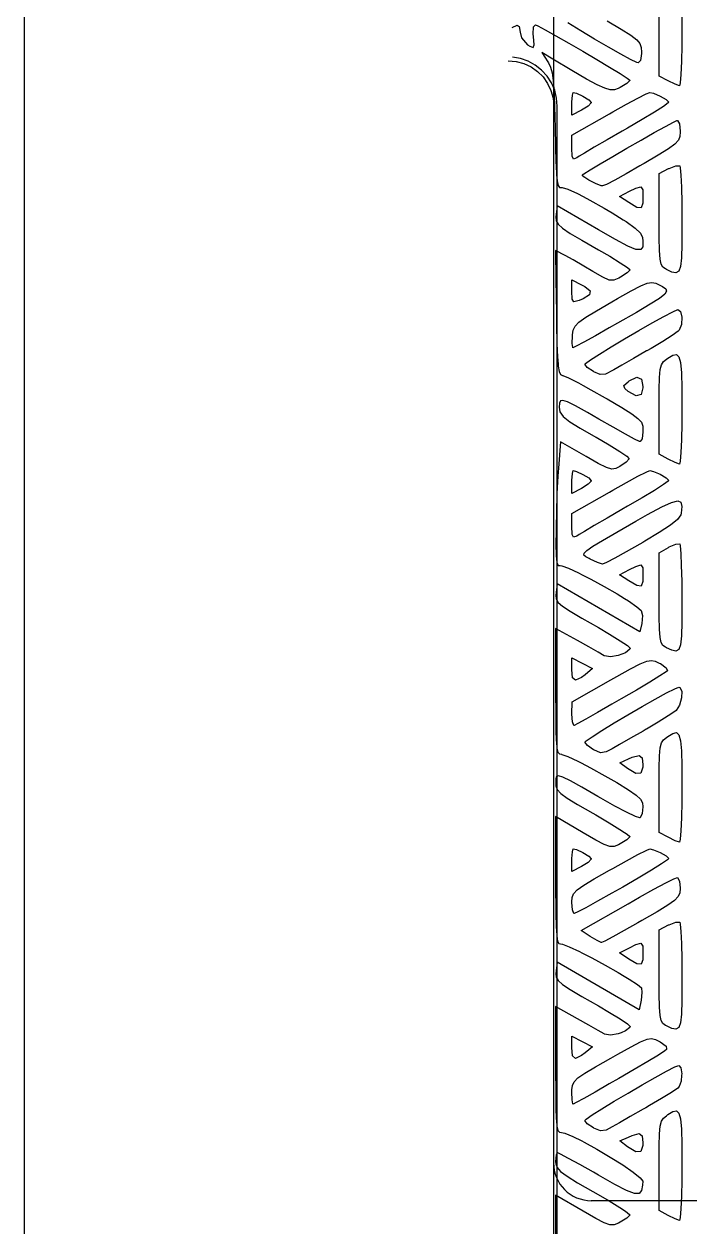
# Model space of a CAD drawing. Header units: millimetres. Extents: x 38 to 487, y 14 to 137.
# Drawn here: x 37.92 to 55.53, y 83.95 to 115.78 of the extents above; entities that cross this region are included whole.
import ezdxf

# ---------------------------------------------------------------- set-up
doc = ezdxf.new("R2010")
doc.units = ezdxf.units.MM
doc.layers.add('BLACK', color=20, linetype='Continuous')

msp = doc.modelspace()

# ---------------------------------------------------------------- linework, layer by layer
for p, q in [((37.924, 134.786), (37.924, 16.436)), ((51.924, 122.286), (51.924, 85.648)), ((79.912, 84.648), (52.924, 84.648))]:
    msp.add_line(p, q)
msp.add_arc((52.924, 85.648), 1, 180, 270)
at = {"layer": 'BLACK', "linetype": 'Continuous'}
for p, q in [((53.344, 115.862), (53.716, 115.643)), ((54.718, 115.66), (54.72, 116.115)), ((55.315, 116.153), (55.316, 115.595)), ((50.828, 115.689), (50.96, 115.752)), ((50.96, 115.752), (51.013, 115.717)), ((51.013, 115.717), (51.04, 115.569)), ((51.04, 115.569), (51.076, 115.417)), ((51.39, 115.512), (51.398, 115.702)), ((51.398, 115.702), (51.449, 115.755)), ((51.449, 115.755), (51.506, 115.73)), ((51.506, 115.73), (51.701, 115.629)), ((51.701, 115.629), (51.984, 115.472)), ((52.643, 115.602), (52.301, 115.81)), ((53.01, 115.382), (52.643, 115.602)), ((53.716, 115.643), (53.969, 115.484)), ((54.718, 115.593), (54.718, 115.66)), ((54.718, 114.403), (54.718, 115.593)), ((55.316, 115.595), (55.314, 115.213)), ((51.076, 115.417), (51.234, 115.231)), ((51.234, 115.231), (51.298, 115.19)), ((51.386, 115.156), (51.411, 115.231)), ((51.395, 115.446), (51.39, 115.512)), ((51.411, 115.231), (51.395, 115.446)), ((51.984, 115.472), (52.326, 115.278)), ((52.326, 115.278), (52.696, 115.063)), ((53.374, 115.17), (53.01, 115.382)), ((53.969, 115.484), (54.126, 115.364)), ((54.126, 115.364), (54.209, 115.263)), ((54.209, 115.263), (54.243, 115.162)), ((55.314, 115.213), (55.305, 114.786)), ((51.048, 114.865), (50.836, 114.9)), ((51.048, 114.865), (50.836, 114.9)), ((51.298, 115.19), (51.386, 115.156)), ((51.906, 114.85), (51.617, 115.024)), ((51.617, 115.024), (51.778, 114.779)), ((52.696, 115.063), (53.066, 114.846)), ((53.702, 114.983), (53.374, 115.17)), ((53.964, 114.841), (53.702, 114.983)), ((54.25, 114.998), (54.222, 114.818)), ((54.243, 115.162), (54.25, 115.039)), ((54.25, 115.039), (54.25, 114.998)), ((50.729, 114.809), (50.938, 114.791)), ((50.729, 114.809), (50.938, 114.791)), ((50.938, 114.791), (51.14, 114.737)), ((50.938, 114.791), (51.14, 114.737)), ((51.25, 114.795), (51.048, 114.865)), ((51.25, 114.795), (51.048, 114.865)), ((51.14, 114.737), (51.33, 114.648)), ((51.14, 114.737), (51.33, 114.648)), ((51.438, 114.693), (51.25, 114.795)), ((51.438, 114.693), (51.25, 114.795)), ((51.33, 114.648), (51.501, 114.528)), ((51.33, 114.648), (51.501, 114.528)), ((51.607, 114.562), (51.438, 114.693)), ((51.607, 114.562), (51.438, 114.693)), ((51.778, 114.779), (51.793, 114.755)), ((51.793, 114.755), (51.848, 114.641)), ((51.848, 114.641), (51.889, 114.491)), ((52.412, 114.548), (51.906, 114.85)), ((53.066, 114.846), (53.406, 114.643)), ((53.406, 114.643), (53.685, 114.471)), ((54.13, 114.76), (53.964, 114.841)), ((54.165, 114.749), (54.13, 114.76)), ((54.222, 114.818), (54.165, 114.749)), ((55.305, 114.786), (55.291, 114.447)), ((51.501, 114.528), (51.649, 114.38)), ((51.501, 114.528), (51.649, 114.38)), ((51.752, 114.405), (51.607, 114.562)), ((51.752, 114.405), (51.607, 114.562)), ((51.649, 114.38), (51.769, 114.209)), ((51.649, 114.38), (51.769, 114.209)), ((51.869, 114.225), (51.752, 114.405)), ((51.869, 114.225), (51.752, 114.405)), ((51.889, 114.491), (51.918, 114.276)), ((51.918, 114.276), (51.939, 113.97)), ((52.795, 114.324), (52.412, 114.548)), ((53.076, 114.171), (52.795, 114.324)), ((53.685, 114.471), (53.791, 114.403)), ((53.791, 114.403), (53.875, 114.349)), ((53.944, 114.287), (53.863, 114.204)), ((53.875, 114.349), (53.945, 114.293)), ((53.945, 114.293), (53.944, 114.287)), ((54.953, 114.276), (54.718, 114.403)), ((55.137, 114.185), (54.953, 114.276)), ((55.291, 114.447), (55.273, 114.224)), ((51.769, 114.209), (51.857, 114.019)), ((51.769, 114.209), (51.857, 114.019)), ((51.857, 114.019), (51.911, 113.817)), ((51.857, 114.019), (51.911, 113.817)), ((51.955, 114.029), (51.869, 114.225)), ((51.955, 114.029), (51.869, 114.225)), ((51.939, 113.97), (51.954, 113.547)), ((52.007, 113.822), (51.955, 114.029)), ((52.007, 113.822), (51.955, 114.029)), ((52.422, 113.895), (52.447, 113.97)), ((52.447, 113.97), (52.535, 113.949)), ((52.535, 113.949), (52.701, 113.872)), ((53.279, 114.079), (53.076, 114.171)), ((53.425, 114.037), (53.279, 114.079)), ((53.536, 114.038), (53.425, 114.037)), ((53.635, 114.071), (53.536, 114.038)), ((53.69, 114.098), (53.635, 114.071)), ((53.863, 114.204), (53.69, 114.098)), ((54.372, 113.93), (54.468, 113.97)), ((54.468, 113.97), (54.571, 113.949)), ((54.571, 113.949), (54.747, 113.875)), ((55.252, 114.145), (55.137, 114.185)), ((55.273, 114.224), (55.252, 114.145)), ((55.252, 114.145), (55.252, 114.145)), ((51.911, 113.817), (51.929, 113.618)), ((51.911, 113.817), (51.929, 113.618)), ((52.025, 113.609), (52.007, 113.822)), ((52.025, 113.609), (52.007, 113.822)), ((52.409, 113.709), (52.422, 113.895)), ((52.409, 113.669), (52.409, 113.709)), ((52.409, 113.367), (52.409, 113.669)), ((52.701, 113.872), (52.855, 113.776)), ((52.921, 113.696), (52.839, 113.608)), ((52.855, 113.776), (52.922, 113.702)), ((52.922, 113.702), (52.921, 113.696)), ((53.49, 113.453), (53.853, 113.656)), ((53.853, 113.656), (54.157, 113.82)), ((54.157, 113.82), (54.372, 113.93)), ((54.747, 113.875), (54.905, 113.783)), ((54.96, 113.692), (54.833, 113.599)), ((54.905, 113.783), (54.974, 113.71)), ((54.974, 113.71), (54.96, 113.692)), ((51.929, 113.618), (51.925, 113.609)), ((51.929, 113.618), (51.925, 113.609)), ((51.925, 113.609), (51.925, 78.024)), ((51.925, 113.609), (51.925, 78.024)), ((51.954, 113.547), (51.958, 113.367)), ((51.958, 113.367), (51.966, 112.979)), ((52.025, 78.024), (52.025, 113.609)), ((52.025, 78.024), (52.025, 113.609)), ((52.665, 113.5), (52.409, 113.367)), ((52.409, 112.838), (53.403, 113.404)), ((52.839, 113.608), (52.665, 113.5)), ((53.403, 113.404), (53.49, 113.453)), ((54.593, 113.446), (54.268, 113.25)), ((54.833, 113.599), (54.593, 113.446)), ((53.884, 113.027), (53.736, 112.943)), ((54.268, 113.25), (53.884, 113.027)), ((54.59, 112.906), (54.886, 113.071)), ((54.886, 113.071), (55.095, 113.184)), ((55.095, 113.184), (55.188, 113.229)), ((55.188, 113.229), (55.2, 113.228)), ((55.2, 113.228), (55.252, 113.138)), ((55.252, 113.138), (55.274, 112.946)), ((51.966, 112.979), (51.973, 112.618)), ((52.409, 112.496), (52.409, 112.838)), ((53.343, 112.717), (53.001, 112.519)), ((53.736, 112.943), (53.343, 112.717)), ((53.863, 112.492), (54.239, 112.707)), ((54.239, 112.707), (54.59, 112.906)), ((55.226, 112.707), (55.132, 112.603)), ((55.265, 112.808), (55.226, 112.707)), ((55.274, 112.928), (55.265, 112.808)), ((55.274, 112.946), (55.274, 112.928)), ((51.973, 112.618), (51.976, 112.496)), ((51.976, 112.496), (51.985, 112.16)), ((52.414, 112.282), (52.409, 112.496)), ((52.743, 112.367), (52.601, 112.28)), ((53.001, 112.519), (52.743, 112.367)), ((53.493, 112.278), (53.863, 112.492)), ((54.961, 112.477), (54.688, 112.307)), ((55.132, 112.603), (54.961, 112.477)), ((51.985, 112.16), (52, 111.837)), ((52.449, 112.207), (52.414, 112.282)), ((52.541, 112.242), (52.449, 112.207)), ((52.601, 112.28), (52.541, 112.242)), ((52.892, 111.925), (53.159, 112.083)), ((53.159, 112.083), (53.493, 112.278)), ((54.29, 112.073), (54.21, 112.026)), ((54.325, 112.093), (54.29, 112.073)), ((54.688, 112.307), (54.325, 112.093)), ((54.978, 111.962), (55.158, 112.03)), ((55.158, 112.03), (55.263, 112.028)), ((52, 111.837), (52.004, 111.79)), ((52.004, 111.79), (52.02, 111.627)), ((52.68, 111.79), (52.723, 111.82)), ((52.722, 111.736), (52.68, 111.79)), ((52.86, 111.647), (52.722, 111.736)), ((52.723, 111.82), (52.892, 111.925)), ((53.847, 111.819), (53.542, 111.651)), ((54.21, 112.026), (53.847, 111.819)), ((54.718, 111.828), (54.963, 111.955)), ((54.718, 110.603), (54.718, 111.828)), ((54.963, 111.955), (54.978, 111.962)), ((55.263, 112.028), (55.275, 111.978)), ((55.275, 111.978), (55.292, 111.78)), ((55.292, 111.78), (55.305, 111.46)), ((52.02, 111.627), (52.048, 111.509)), ((52.048, 111.509), (52.086, 111.459)), ((52.086, 111.459), (52.137, 111.456)), ((52.137, 111.456), (52.151, 111.456)), ((52.151, 111.456), (52.3, 111.411)), ((52.3, 111.411), (52.557, 111.294)), ((53.034, 111.559), (52.86, 111.647)), ((53.183, 111.503), (53.034, 111.559)), ((53.221, 111.497), (53.183, 111.503)), ((53.323, 111.538), (53.221, 111.497)), ((53.542, 111.651), (53.323, 111.538)), ((53.933, 111.354), (54.101, 111.438)), ((54.101, 111.438), (54.233, 111.473)), ((54.233, 111.473), (54.282, 111.397)), ((54.282, 111.397), (54.29, 111.191)), ((55.305, 111.46), (55.313, 111.05)), ((52.557, 111.294), (52.704, 111.217)), ((52.704, 111.217), (52.888, 111.122)), ((52.888, 111.122), (53.264, 110.91)), ((53.669, 111.217), (53.933, 111.354)), ((53.915, 111.055), (53.669, 111.217)), ((54.29, 111.191), (54.285, 111.036)), ((52.024, 110.968), (51.995, 110.742)), ((53.117, 110.332), (52.024, 110.968)), ((53.264, 110.91), (53.477, 110.784)), ((53.477, 110.784), (53.766, 110.603)), ((54.13, 110.927), (53.915, 111.055)), ((54.243, 110.917), (54.13, 110.927)), ((54.285, 111.036), (54.243, 110.917)), ((55.313, 111.05), (55.316, 110.578)), ((51.995, 110.742), (51.988, 110.675)), ((51.988, 110.675), (51.997, 110.577)), ((51.997, 110.577), (52.049, 110.484)), ((52.049, 110.484), (52.165, 110.378)), ((53.766, 110.603), (53.844, 110.554)), ((53.844, 110.554), (54.087, 110.379)), ((54.719, 110.122), (54.718, 110.603)), ((55.316, 110.462), (55.314, 109.957)), ((55.316, 110.578), (55.316, 110.462)), ((52.165, 110.378), (52.368, 110.242)), ((52.368, 110.242), (52.677, 110.058)), ((53.567, 110.075), (53.117, 110.332)), ((54.087, 110.379), (54.224, 110.244)), ((54.224, 110.244), (54.276, 110.135)), ((54.276, 110.135), (54.288, 110.031)), ((54.725, 109.784), (54.719, 110.122)), ((52.677, 110.058), (53.114, 109.808)), ((53.114, 109.808), (53.41, 109.636)), ((53.889, 109.905), (53.567, 110.075)), ((54.104, 109.818), (53.889, 109.905)), ((54.23, 109.813), (54.104, 109.818)), ((54.285, 109.885), (54.23, 109.813)), ((54.288, 110.031), (54.285, 109.885)), ((55.314, 109.957), (55.305, 109.598)), ((52.231, 109.655), (51.977, 109.786)), ((51.977, 109.786), (51.988, 109.014)), ((52.442, 109.539), (52.231, 109.655)), ((52.728, 109.375), (52.442, 109.539)), ((53.41, 109.636), (53.689, 109.466)), ((54.74, 109.561), (54.725, 109.784)), ((54.769, 109.425), (54.74, 109.561)), ((55.305, 109.598), (55.28, 109.366)), ((52.968, 109.232), (52.728, 109.375)), ((53.231, 109.079), (52.968, 109.232)), ((53.689, 109.466), (53.878, 109.34)), ((53.868, 109.193), (53.699, 109.083)), ((53.947, 109.274), (53.868, 109.193)), ((53.878, 109.34), (53.948, 109.279)), ((53.948, 109.279), (53.947, 109.274)), ((54.815, 109.347), (54.769, 109.425)), ((54.882, 109.299), (54.815, 109.347)), ((54.91, 109.285), (54.882, 109.299)), ((55.057, 109.219), (54.91, 109.285)), ((55.163, 109.197), (55.057, 109.219)), ((55.235, 109.239), (55.163, 109.197)), ((55.28, 109.366), (55.235, 109.239)), ((51.988, 109.014), (52.001, 108.145)), ((52.409, 108.713), (52.409, 109.014)), ((52.409, 109.014), (52.665, 108.882)), ((52.665, 108.882), (52.749, 108.836)), ((53.398, 109.005), (53.231, 109.079)), ((53.52, 109), (53.398, 109.005)), ((53.648, 109.054), (53.52, 109)), ((53.699, 109.083), (53.648, 109.054)), ((53.979, 108.721), (54.231, 108.854)), ((54.231, 108.854), (54.404, 108.925)), ((54.404, 108.925), (54.525, 108.945)), ((54.525, 108.945), (54.626, 108.924)), ((54.626, 108.924), (54.735, 108.873)), ((54.735, 108.873), (54.805, 108.835)), ((52.415, 108.499), (52.409, 108.713)), ((52.88, 108.617), (52.704, 108.51)), ((52.749, 108.836), (52.896, 108.718)), ((52.896, 108.718), (52.88, 108.617)), ((53.618, 108.517), (53.979, 108.721)), ((54.864, 108.632), (54.724, 108.52)), ((54.805, 108.835), (54.89, 108.776)), ((54.914, 108.713), (54.864, 108.632)), ((54.89, 108.776), (54.914, 108.713)), ((52.465, 108.426), (52.415, 108.499)), ((52.6, 108.464), (52.465, 108.426)), ((52.704, 108.51), (52.6, 108.464)), ((53.057, 108.194), (53.463, 108.428)), ((53.463, 108.428), (53.618, 108.517)), ((54.48, 108.364), (54.117, 108.15)), ((54.724, 108.52), (54.48, 108.364)), ((55.079, 108.168), (55.209, 108.225)), ((55.209, 108.225), (55.211, 108.225)), ((55.211, 108.225), (55.281, 108.173)), ((52.001, 108.145), (52.006, 107.82)), ((52.496, 107.789), (52.598, 107.895)), ((52.598, 107.895), (52.777, 108.023)), ((52.777, 108.023), (53.057, 108.194)), ((54.117, 108.15), (53.62, 107.865)), ((54.533, 107.873), (54.843, 108.045)), ((54.843, 108.045), (55.079, 108.168)), ((55.281, 108.173), (55.315, 108.02)), ((55.315, 108.02), (55.306, 107.834)), ((52.006, 107.82), (52.016, 107.327)), ((52.427, 107.56), (52.447, 107.684)), ((52.447, 107.684), (52.496, 107.789)), ((53.4, 107.74), (53.03, 107.532)), ((53.62, 107.865), (53.4, 107.74)), ((53.805, 107.452), (54.177, 107.669)), ((54.177, 107.669), (54.533, 107.873)), ((55.22, 107.65), (55.064, 107.539)), ((55.251, 107.68), (55.22, 107.65)), ((55.306, 107.834), (55.251, 107.68)), ((52.016, 107.327), (52.016, 107.327)), ((52.016, 107.327), (52.03, 106.971)), ((52.417, 107.327), (52.425, 107.531)), ((52.432, 107.219), (52.417, 107.327)), ((52.425, 107.531), (52.427, 107.56)), ((52.729, 107.365), (52.523, 107.254)), ((53.03, 107.532), (52.729, 107.365)), ((53.449, 107.239), (53.805, 107.452)), ((54.812, 107.38), (54.504, 107.198)), ((55.064, 107.539), (54.812, 107.38)), ((52.03, 106.971), (52.045, 106.779)), ((52.438, 107.214), (52.432, 107.219)), ((52.523, 107.254), (52.438, 107.214)), ((52.9, 106.895), (53.137, 107.048)), ((53.137, 107.048), (53.449, 107.239)), ((54.384, 107.129), (54.039, 106.931)), ((54.39, 107.132), (54.384, 107.129)), ((54.504, 107.198), (54.39, 107.132)), ((54.908, 106.91), (54.949, 106.938)), ((54.949, 106.938), (55.081, 107.018)), ((55.081, 107.018), (55.177, 107.038)), ((55.177, 107.038), (55.242, 106.979)), ((55.242, 106.979), (55.283, 106.824)), ((52.045, 106.779), (52.049, 106.731)), ((52.049, 106.731), (52.076, 106.584)), ((52.751, 106.779), (52.768, 106.8)), ((52.818, 106.692), (52.751, 106.779)), ((52.768, 106.8), (52.9, 106.895)), ((52.982, 106.584), (52.818, 106.692)), ((53.52, 106.631), (53.498, 106.618)), ((53.733, 106.754), (53.52, 106.631)), ((54.039, 106.931), (53.733, 106.754)), ((54.728, 106.427), (54.746, 106.636)), ((54.746, 106.636), (54.78, 106.766)), ((54.78, 106.766), (54.832, 106.848)), ((54.832, 106.848), (54.908, 106.91)), ((55.283, 106.824), (55.305, 106.552)), ((52.076, 106.584), (52.113, 106.509)), ((52.113, 106.509), (52.161, 106.483)), ((52.161, 106.483), (52.175, 106.48)), ((52.175, 106.48), (52.324, 106.415)), ((52.324, 106.415), (52.581, 106.283)), ((52.986, 106.581), (52.982, 106.584)), ((53.155, 106.509), (52.986, 106.581)), ((53.299, 106.519), (53.155, 106.509)), ((53.498, 106.618), (53.299, 106.519)), ((53.785, 106.213), (53.9, 106.316)), ((53.9, 106.316), (53.927, 106.336)), ((53.927, 106.336), (54.129, 106.438)), ((54.129, 106.438), (54.25, 106.388)), ((54.25, 106.388), (54.29, 106.188)), ((54.72, 106.109), (54.728, 106.427)), ((55.305, 106.552), (55.315, 106.147)), ((52.581, 106.283), (52.71, 106.213)), ((52.71, 106.213), (52.915, 106.101)), ((52.915, 106.101), (53.294, 105.886)), ((53.806, 106.137), (53.785, 106.213)), ((53.9, 106.059), (53.806, 106.137)), ((54.11, 105.941), (53.9, 106.059)), ((54.29, 106.158), (54.24, 105.975)), ((54.29, 106.188), (54.29, 106.158)), ((54.718, 105.654), (54.72, 106.109)), ((55.315, 106.147), (55.316, 105.589)), ((52.081, 105.747), (52.07, 105.641)), ((52.106, 105.807), (52.081, 105.747)), ((52.17, 105.821), (52.106, 105.807)), ((52.296, 105.781), (52.17, 105.821)), ((52.506, 105.677), (52.296, 105.781)), ((52.823, 105.5), (52.506, 105.677)), ((53.294, 105.886), (53.342, 105.859)), ((53.342, 105.859), (53.729, 105.632)), ((54.24, 105.975), (54.11, 105.941)), ((52.07, 105.641), (52.093, 105.517)), ((52.093, 105.517), (52.18, 105.396)), ((52.18, 105.396), (52.352, 105.259)), ((53.125, 105.325), (52.823, 105.5)), ((53.729, 105.632), (53.994, 105.467)), ((53.994, 105.467), (54.158, 105.344)), ((54.718, 105.587), (54.718, 105.654)), ((54.718, 104.397), (54.718, 105.587)), ((55.316, 105.589), (55.314, 105.207)), ((52.352, 105.259), (52.632, 105.085)), ((52.632, 105.085), (53.041, 104.852)), ((53.501, 105.11), (53.125, 105.325)), ((53.825, 104.929), (53.501, 105.11)), ((54.158, 105.344), (54.247, 105.243)), ((54.247, 105.243), (54.283, 105.142)), ((54.283, 105.142), (54.29, 105.022)), ((55.314, 105.207), (55.305, 104.78)), ((52.109, 104.727), (52.054, 104.025)), ((52.786, 104.334), (52.109, 104.727)), ((53.041, 104.852), (53.054, 104.845)), ((53.054, 104.845), (53.399, 104.646)), ((54.068, 104.799), (53.825, 104.929)), ((54.202, 104.737), (54.068, 104.799)), ((54.216, 104.733), (54.202, 104.737)), ((54.266, 104.808), (54.216, 104.733)), ((54.29, 104.992), (54.266, 104.808)), ((54.29, 105.022), (54.29, 104.992)), ((55.305, 104.78), (55.291, 104.441)), ((53.399, 104.646), (53.677, 104.473)), ((53.677, 104.473), (53.786, 104.397)), ((53.786, 104.397), (53.861, 104.344)), ((54.953, 104.269), (54.718, 104.397)), ((55.291, 104.441), (55.273, 104.218)), ((53.109, 104.15), (52.786, 104.334)), ((53.322, 104.043), (53.109, 104.15)), ((53.682, 104.074), (53.571, 104.016)), ((53.846, 104.191), (53.682, 104.074)), ((53.923, 104.278), (53.846, 104.191)), ((53.861, 104.344), (53.923, 104.278)), ((55.137, 104.178), (54.953, 104.269)), ((55.252, 104.138), (55.137, 104.178)), ((55.273, 104.218), (55.252, 104.138)), ((55.252, 104.138), (55.252, 104.138)), ((52.039, 103.817), (52.016, 103.361)), ((52.054, 104.025), (52.039, 103.817)), ((52.409, 103.703), (52.422, 103.888)), ((52.422, 103.888), (52.447, 103.964)), ((52.447, 103.964), (52.535, 103.943)), ((52.535, 103.943), (52.701, 103.865)), ((52.701, 103.865), (52.855, 103.769)), ((52.855, 103.769), (52.922, 103.696)), ((53.463, 104.002), (53.322, 104.043)), ((53.571, 104.016), (53.463, 104.002)), ((53.853, 103.649), (54.157, 103.813)), ((54.157, 103.813), (54.372, 103.923)), ((54.372, 103.923), (54.468, 103.964)), ((54.468, 103.964), (54.571, 103.942)), ((54.571, 103.942), (54.747, 103.868)), ((54.747, 103.868), (54.906, 103.777)), ((54.906, 103.777), (54.974, 103.705)), ((52.409, 103.662), (52.409, 103.703)), ((52.409, 103.361), (52.409, 103.662)), ((52.665, 103.493), (52.409, 103.361)), ((52.839, 103.602), (52.665, 103.493)), ((52.921, 103.689), (52.839, 103.602)), ((52.922, 103.696), (52.921, 103.689)), ((53.403, 103.398), (53.49, 103.447)), ((53.49, 103.447), (53.853, 103.649)), ((54.593, 103.441), (54.268, 103.244)), ((54.832, 103.594), (54.593, 103.441)), ((54.96, 103.687), (54.832, 103.594)), ((54.974, 103.705), (54.96, 103.687)), ((52.016, 103.357), (51.999, 102.847)), ((52.016, 103.361), (52.016, 103.357)), ((52.409, 102.832), (53.403, 103.398)), ((54.268, 103.244), (53.884, 103.02)), ((54.786, 103.003), (55.046, 103.124)), ((55.046, 103.124), (55.209, 103.164)), ((55.209, 103.164), (55.293, 103.128)), ((55.293, 103.128), (55.318, 103.018)), ((51.999, 102.847), (51.992, 102.49)), ((52.409, 102.49), (52.409, 102.832)), ((53.735, 102.934), (53.342, 102.708)), ((53.884, 103.02), (53.735, 102.934)), ((54.101, 102.623), (54.411, 102.799)), ((54.411, 102.799), (54.786, 103.003)), ((55.302, 102.838), (55.288, 102.79)), ((55.318, 103.018), (55.302, 102.838)), ((51.992, 102.49), (51.99, 102.363)), ((52.414, 102.275), (52.409, 102.49)), ((53, 102.509), (52.743, 102.357)), ((53.342, 102.708), (53, 102.509)), ((53.595, 102.333), (54.101, 102.623)), ((55.017, 102.522), (54.721, 102.325)), ((55.2, 102.672), (55.017, 102.522)), ((55.288, 102.79), (55.2, 102.672)), ((51.99, 102.363), (51.988, 102.022)), ((52.45, 102.2), (52.414, 102.275)), ((52.542, 102.234), (52.45, 102.2)), ((52.601, 102.271), (52.542, 102.234)), ((52.743, 102.357), (52.601, 102.271)), ((53.22, 102.117), (53.595, 102.333)), ((54.721, 102.325), (54.343, 102.098)), ((51.988, 102.022), (51.995, 101.726)), ((52.731, 101.778), (52.804, 101.852)), ((52.804, 101.852), (52.961, 101.961)), ((52.961, 101.961), (53.22, 102.117)), ((54.21, 102.019), (53.847, 101.812)), ((54.29, 102.066), (54.21, 102.019)), ((54.343, 102.098), (54.29, 102.066)), ((54.718, 101.789), (54.962, 101.933)), ((54.962, 101.933), (54.982, 101.945)), ((54.982, 101.945), (55.159, 102.021)), ((55.159, 102.021), (55.262, 102.023)), ((55.262, 102.023), (55.274, 101.972)), ((55.274, 101.972), (55.291, 101.774)), ((51.995, 101.726), (51.995, 101.716)), ((51.995, 101.716), (52.015, 101.535)), ((52.015, 101.535), (52.05, 101.455)), ((52.728, 101.726), (52.731, 101.778)), ((52.779, 101.683), (52.728, 101.726)), ((52.867, 101.635), (52.779, 101.683)), ((52.892, 101.622), (52.867, 101.635)), ((53.087, 101.53), (52.892, 101.622)), ((53.219, 101.491), (53.087, 101.53)), ((53.323, 101.532), (53.221, 101.491)), ((53.542, 101.644), (53.323, 101.532)), ((53.847, 101.812), (53.542, 101.644)), ((54.718, 100.58), (54.718, 101.789)), ((55.291, 101.774), (55.304, 101.454)), ((52.05, 101.455), (52.104, 101.45)), ((52.104, 101.45), (52.144, 101.449)), ((52.144, 101.449), (52.318, 101.386)), ((52.318, 101.386), (52.585, 101.262)), ((52.585, 101.262), (52.683, 101.211)), ((52.683, 101.211), (52.911, 101.093)), ((53.221, 101.491), (53.219, 101.491)), ((53.669, 101.211), (53.933, 101.347)), ((53.915, 101.048), (53.669, 101.211)), ((53.933, 101.347), (54.101, 101.431)), ((54.101, 101.431), (54.233, 101.467)), ((54.233, 101.467), (54.282, 101.39)), ((54.282, 101.39), (54.29, 101.184)), ((55.304, 101.454), (55.313, 101.043)), ((52.024, 100.966), (51.995, 100.737)), ((53.114, 100.334), (52.024, 100.966)), ((52.911, 101.093), (53.263, 100.9)), ((53.263, 100.9), (53.606, 100.702)), ((54.13, 100.921), (53.915, 101.048)), ((54.243, 100.911), (54.13, 100.921)), ((54.285, 101.03), (54.243, 100.911)), ((54.29, 101.184), (54.285, 101.03)), ((55.313, 101.043), (55.316, 100.571)), ((51.995, 100.737), (51.988, 100.664)), ((51.988, 100.664), (51.997, 100.569)), ((53.606, 100.702), (53.803, 100.58)), ((53.803, 100.58), (53.906, 100.517)), ((54.719, 100.103), (54.718, 100.58)), ((55.316, 100.571), (55.316, 100.455)), ((51.997, 100.569), (52.048, 100.478)), ((52.048, 100.478), (52.164, 100.375)), ((52.164, 100.375), (52.366, 100.241)), ((54.205, 99.702), (53.114, 100.334)), ((53.906, 100.517), (54.128, 100.364)), ((54.128, 100.364), (54.239, 100.263)), ((54.239, 100.263), (54.275, 100.133)), ((55.316, 100.455), (55.314, 99.95)), ((52.366, 100.241), (52.674, 100.058)), ((52.674, 100.058), (53.111, 99.81)), ((54.275, 100.133), (54.26, 99.922)), ((54.725, 99.769), (54.719, 100.103)), ((55.314, 99.95), (55.305, 99.592)), ((52.558, 99.467), (51.981, 99.788)), ((51.981, 99.788), (51.981, 98.118)), ((53.111, 99.81), (53.408, 99.637)), ((53.408, 99.637), (53.688, 99.463)), ((54.26, 99.922), (54.205, 99.702)), ((54.741, 99.549), (54.725, 99.769)), ((52.855, 99.301), (52.558, 99.467)), ((53.107, 99.158), (52.855, 99.301)), ((53.688, 99.463), (53.878, 99.333)), ((53.878, 99.333), (53.948, 99.265)), ((54.77, 99.414), (54.741, 99.549)), ((54.817, 99.338), (54.77, 99.414)), ((54.886, 99.291), (54.817, 99.338)), ((55.28, 99.359), (55.235, 99.232)), ((55.305, 99.592), (55.28, 99.359)), ((52.409, 98.706), (52.409, 99.008)), ((52.409, 99.008), (52.682, 98.866)), ((53.264, 99.067), (53.107, 99.158)), ((53.275, 99.06), (53.264, 99.067)), ((53.429, 99.034), (53.275, 99.06)), ((53.637, 99.069), (53.429, 99.034)), ((53.83, 99.144), (53.637, 99.069)), ((53.941, 99.238), (53.83, 99.144)), ((53.948, 99.265), (53.941, 99.238)), ((54.91, 99.279), (54.886, 99.291)), ((55.057, 99.213), (54.91, 99.279)), ((55.163, 99.19), (55.057, 99.213)), ((55.235, 99.232), (55.163, 99.19)), ((52.43, 98.485), (52.409, 98.706)), ((52.682, 98.866), (52.956, 98.725)), ((52.956, 98.725), (52.758, 98.565)), ((53.596, 98.516), (53.961, 98.719)), ((53.961, 98.719), (54.216, 98.851)), ((54.216, 98.851), (54.391, 98.922)), ((54.391, 98.922), (54.514, 98.943)), ((54.514, 98.943), (54.615, 98.923)), ((54.615, 98.923), (54.722, 98.873)), ((54.722, 98.873), (54.751, 98.857)), ((54.751, 98.857), (54.899, 98.75)), ((54.899, 98.75), (54.936, 98.668)), ((54.936, 98.668), (54.901, 98.639)), ((52.413, 97.849), (53.439, 98.427)), ((52.508, 98.417), (52.43, 98.485)), ((52.664, 98.492), (52.508, 98.417)), ((52.758, 98.565), (52.664, 98.492)), ((53.439, 98.427), (53.596, 98.516)), ((54.469, 98.366), (54.119, 98.158)), ((54.738, 98.531), (54.469, 98.366)), ((54.901, 98.639), (54.738, 98.531)), ((51.981, 98.118), (51.981, 98.104)), ((51.981, 98.104), (51.982, 97.533)), ((54.119, 98.158), (53.716, 97.924)), ((54.615, 97.918), (54.914, 98.082)), ((54.914, 98.082), (55.133, 98.193)), ((55.133, 98.193), (55.24, 98.234)), ((55.24, 98.234), (55.264, 98.228)), ((55.264, 98.228), (55.314, 98.127)), ((55.314, 98.127), (55.309, 97.949)), ((52.411, 97.521), (52.413, 97.849)), ((53.468, 97.782), (53.091, 97.567)), ((53.716, 97.924), (53.468, 97.782)), ((53.891, 97.503), (54.264, 97.719)), ((54.264, 97.719), (54.615, 97.918)), ((55.257, 97.757), (55.167, 97.617)), ((55.309, 97.949), (55.257, 97.757)), ((51.982, 97.533), (51.982, 97.521)), ((51.982, 97.521), (51.987, 97.11)), ((52.424, 97.32), (52.411, 97.521)), ((52.782, 97.392), (52.567, 97.272)), ((53.091, 97.567), (52.782, 97.392)), ((53.527, 97.287), (53.891, 97.503)), ((54.957, 97.472), (54.688, 97.306)), ((55.136, 97.593), (54.957, 97.472)), ((55.167, 97.617), (55.136, 97.593)), ((51.987, 97.11), (51.997, 96.814)), ((52.46, 97.223), (52.424, 97.32)), ((52.474, 97.222), (52.46, 97.223)), ((52.567, 97.272), (52.474, 97.222)), ((52.945, 96.924), (53.202, 97.088)), ((53.202, 97.088), (53.527, 97.287)), ((54.291, 97.074), (53.962, 96.886)), ((54.376, 97.122), (54.291, 97.074)), ((54.381, 97.126), (54.376, 97.122)), ((54.688, 97.306), (54.381, 97.126)), ((51.997, 96.814), (52, 96.776)), ((52, 96.776), (52.014, 96.622)), ((52.751, 96.776), (52.787, 96.813)), ((52.819, 96.687), (52.751, 96.776)), ((52.787, 96.813), (52.945, 96.924)), ((53.962, 96.886), (53.673, 96.719)), ((54.746, 96.629), (54.78, 96.76)), ((54.78, 96.76), (54.832, 96.841)), ((54.832, 96.841), (54.908, 96.903)), ((54.908, 96.903), (54.949, 96.932)), ((54.949, 96.932), (55.081, 97.012)), ((55.081, 97.012), (55.177, 97.032)), ((55.177, 97.032), (55.242, 96.973)), ((55.242, 96.973), (55.283, 96.817)), ((55.283, 96.817), (55.305, 96.546)), ((52.014, 96.622), (52.041, 96.514)), ((52.041, 96.514), (52.079, 96.467)), ((52.079, 96.467), (52.131, 96.458)), ((52.131, 96.458), (52.148, 96.457)), ((52.148, 96.457), (52.303, 96.402)), ((52.982, 96.578), (52.819, 96.687)), ((52.986, 96.576), (52.982, 96.578)), ((53.166, 96.501), (52.986, 96.576)), ((53.317, 96.52), (53.166, 96.501)), ((53.478, 96.604), (53.317, 96.52)), ((53.673, 96.719), (53.478, 96.604)), ((54.728, 96.42), (54.746, 96.629)), ((55.305, 96.546), (55.315, 96.14)), ((52.303, 96.402), (52.566, 96.279)), ((52.566, 96.279), (52.652, 96.234)), ((52.652, 96.234), (52.904, 96.103)), ((53.679, 96.234), (53.903, 96.336)), ((53.878, 96.081), (53.679, 96.234)), ((53.903, 96.336), (54.004, 96.38)), ((54.004, 96.38), (54.186, 96.428)), ((54.186, 96.428), (54.27, 96.366)), ((54.27, 96.366), (54.29, 96.181)), ((54.29, 96.181), (54.288, 96.115)), ((54.72, 96.103), (54.728, 96.42)), ((55.315, 96.14), (55.316, 95.582)), ((51.983, 95.805), (51.982, 95.699)), ((52.001, 95.872), (51.983, 95.805)), ((52.058, 95.89), (52.001, 95.872)), ((52.175, 95.854), (52.058, 95.89)), ((52.373, 95.755), (52.175, 95.854)), ((52.904, 96.103), (53.285, 95.89)), ((53.285, 95.89), (53.597, 95.709)), ((54.099, 95.947), (53.878, 96.081)), ((54.233, 95.958), (54.099, 95.947)), ((54.288, 96.115), (54.233, 95.958)), ((54.718, 95.647), (54.72, 96.103)), ((51.982, 95.699), (51.987, 95.627)), ((51.987, 95.627), (52.023, 95.528)), ((52.023, 95.528), (52.115, 95.424)), ((52.673, 95.586), (52.373, 95.755)), ((53.097, 95.342), (52.673, 95.586)), ((53.597, 95.709), (53.909, 95.52)), ((53.909, 95.52), (54.11, 95.381)), ((54.718, 95.58), (54.718, 95.647)), ((54.718, 94.391), (54.718, 95.58)), ((55.316, 95.582), (55.314, 95.2)), ((52.115, 95.424), (52.287, 95.298)), ((52.287, 95.298), (52.562, 95.129)), ((53.179, 95.294), (53.097, 95.342)), ((53.544, 95.089), (53.179, 95.294)), ((54.11, 95.381), (54.226, 95.271)), ((54.226, 95.271), (54.278, 95.173)), ((54.278, 95.173), (54.29, 95.067)), ((55.314, 95.2), (55.305, 94.774)), ((52.562, 95.129), (52.963, 94.898)), ((52.963, 94.898), (53.041, 94.854)), ((53.041, 94.854), (53.395, 94.647)), ((53.858, 94.924), (53.544, 95.089)), ((54.09, 94.815), (53.858, 94.924)), ((54.27, 94.888), (54.218, 94.778)), ((54.29, 95.067), (54.27, 94.888)), ((52.707, 94.381), (51.981, 94.81)), ((51.981, 94.81), (51.981, 93.103)), ((53.395, 94.647), (53.682, 94.471)), ((54.21, 94.777), (54.09, 94.815)), ((54.218, 94.778), (54.21, 94.777)), ((55.305, 94.774), (55.291, 94.435)), ((53.041, 94.186), (52.707, 94.381)), ((53.682, 94.471), (53.803, 94.391)), ((53.803, 94.391), (53.875, 94.343)), ((53.945, 94.274), (53.864, 94.192)), ((53.875, 94.343), (53.946, 94.28)), ((53.946, 94.28), (53.945, 94.274)), ((54.953, 94.263), (54.718, 94.391)), ((55.137, 94.172), (54.953, 94.263)), ((55.273, 94.212), (55.252, 94.132)), ((55.291, 94.435), (55.273, 94.212)), ((52.422, 93.882), (52.447, 93.958)), ((52.447, 93.958), (52.535, 93.937)), ((52.535, 93.937), (52.701, 93.859)), ((53.265, 94.068), (53.041, 94.186)), ((53.416, 94.015), (53.265, 94.068)), ((53.531, 94.017), (53.416, 94.015)), ((53.646, 94.063), (53.531, 94.017)), ((53.69, 94.085), (53.646, 94.063)), ((53.864, 94.192), (53.69, 94.085)), ((54.157, 93.807), (54.372, 93.917)), ((54.372, 93.917), (54.468, 93.958)), ((54.468, 93.958), (54.572, 93.935)), ((54.572, 93.935), (54.747, 93.862)), ((55.252, 94.132), (55.137, 94.172)), ((55.252, 94.132), (55.252, 94.132)), ((52.409, 93.697), (52.422, 93.882)), ((52.409, 93.656), (52.409, 93.697)), ((52.409, 93.355), (52.409, 93.656)), ((52.839, 93.596), (52.665, 93.487)), ((52.701, 93.859), (52.855, 93.763)), ((52.921, 93.683), (52.839, 93.596)), ((52.855, 93.763), (52.922, 93.689)), ((52.922, 93.689), (52.921, 93.683)), ((53.49, 93.441), (53.853, 93.643)), ((53.853, 93.643), (54.157, 93.807)), ((54.747, 93.862), (54.906, 93.772)), ((54.939, 93.668), (54.779, 93.558)), ((54.906, 93.772), (54.974, 93.701)), ((54.974, 93.701), (54.939, 93.668)), ((52.665, 93.487), (52.409, 93.355)), ((53.002, 93.161), (53.403, 93.392)), ((53.403, 93.392), (53.49, 93.441)), ((54.511, 93.391), (54.162, 93.182)), ((54.779, 93.558), (54.511, 93.391)), ((51.981, 93.103), (51.981, 92.746)), ((52.552, 92.87), (52.726, 92.994)), ((52.726, 92.994), (53.002, 93.161)), ((53.754, 92.945), (53.465, 92.781)), ((54.162, 93.182), (53.754, 92.945)), ((54.58, 92.889), (54.891, 93.056)), ((54.891, 93.056), (55.107, 93.165)), ((55.107, 93.165), (55.202, 93.201)), ((55.202, 93.201), (55.206, 93.2)), ((55.206, 93.2), (55.254, 93.106)), ((55.254, 93.106), (55.274, 92.914)), ((51.981, 92.746), (51.983, 92.536)), ((52.409, 92.551), (52.417, 92.669)), ((52.417, 92.669), (52.457, 92.768)), ((52.457, 92.768), (52.552, 92.87)), ((53.465, 92.781), (53.086, 92.569)), ((53.895, 92.503), (54.199, 92.677)), ((54.199, 92.677), (54.58, 92.889)), ((55.223, 92.696), (55.124, 92.593)), ((55.265, 92.794), (55.223, 92.696)), ((55.274, 92.908), (55.265, 92.794)), ((55.274, 92.914), (55.274, 92.908)), ((51.983, 92.536), (51.985, 92.248)), ((52.409, 92.536), (52.409, 92.551)), ((52.425, 92.343), (52.409, 92.536)), ((52.464, 92.249), (52.425, 92.343)), ((52.776, 92.4), (52.563, 92.288)), ((52.659, 91.793), (53.895, 92.503)), ((53.086, 92.569), (52.776, 92.4)), ((54.947, 92.466), (54.667, 92.294)), ((55.124, 92.593), (54.947, 92.466)), ((51.985, 92.248), (51.994, 91.89)), ((52.471, 92.247), (52.464, 92.249)), ((52.563, 92.288), (52.471, 92.247)), ((54.154, 91.998), (53.792, 91.794)), ((54.26, 92.059), (54.154, 91.998)), ((54.667, 92.294), (54.26, 92.059)), ((54.978, 91.949), (55.158, 92.018)), ((55.158, 92.018), (55.263, 92.016)), ((55.263, 92.016), (55.275, 91.965)), ((51.994, 91.89), (52, 91.793)), ((52, 91.793), (52.008, 91.651)), ((52.897, 91.636), (52.659, 91.793)), ((53.792, 91.794), (53.492, 91.629)), ((54.718, 91.815), (54.963, 91.942)), ((54.718, 90.59), (54.718, 91.815)), ((54.963, 91.942), (54.978, 91.949)), ((55.275, 91.965), (55.292, 91.767)), ((55.292, 91.767), (55.305, 91.448)), ((52.008, 91.651), (52.031, 91.511)), ((52.031, 91.511), (52.064, 91.449)), ((52.064, 91.449), (52.107, 91.446)), ((52.107, 91.446), (52.158, 91.439)), ((52.158, 91.439), (52.339, 91.368)), ((52.339, 91.368), (52.611, 91.239)), ((53.075, 91.528), (52.897, 91.636)), ((53.187, 91.478), (53.075, 91.528)), ((53.191, 91.478), (53.187, 91.478)), ((53.282, 91.518), (53.191, 91.478)), ((53.492, 91.629), (53.282, 91.518)), ((53.933, 91.341), (54.101, 91.425)), ((54.101, 91.425), (54.233, 91.46)), ((54.233, 91.46), (54.282, 91.384)), ((54.282, 91.384), (54.29, 91.178)), ((55.305, 91.448), (55.313, 91.037)), ((52.611, 91.239), (52.676, 91.205)), ((52.676, 91.205), (52.94, 91.07)), ((52.94, 91.07), (53.292, 90.88)), ((53.669, 91.205), (53.933, 91.341)), ((53.915, 91.042), (53.669, 91.205)), ((54.13, 90.915), (53.915, 91.042)), ((54.285, 91.024), (54.243, 90.905)), ((54.29, 91.178), (54.285, 91.024)), ((55.313, 91.037), (55.316, 90.565)), ((51.995, 90.731), (51.988, 90.658)), ((52.024, 90.96), (51.995, 90.731)), ((54.187, 89.699), (52.024, 90.96)), ((53.292, 90.88), (53.633, 90.687)), ((54.243, 90.905), (54.13, 90.915)), ((51.988, 90.658), (51.997, 90.563)), ((51.997, 90.563), (52.048, 90.472)), ((52.048, 90.472), (52.164, 90.369)), ((53.633, 90.687), (53.795, 90.59)), ((53.795, 90.59), (53.928, 90.511)), ((53.928, 90.511), (54.145, 90.369)), ((54.719, 90.11), (54.718, 90.59)), ((55.316, 90.449), (55.314, 89.944)), ((55.316, 90.565), (55.316, 90.449)), ((52.164, 90.369), (52.366, 90.235)), ((52.366, 90.235), (52.674, 90.052)), ((54.145, 90.369), (54.247, 90.28)), ((54.262, 90.158), (54.238, 89.956)), ((54.247, 90.28), (54.262, 90.158)), ((54.725, 89.772), (54.719, 90.11)), ((52.558, 89.461), (51.981, 89.782)), ((51.981, 89.782), (51.981, 88.112)), ((52.674, 90.052), (53.111, 89.804)), ((53.111, 89.804), (53.408, 89.631)), ((54.238, 89.956), (54.187, 89.699)), ((54.74, 89.549), (54.725, 89.772)), ((55.314, 89.944), (55.305, 89.586)), ((52.855, 89.294), (52.558, 89.461)), ((53.408, 89.631), (53.688, 89.457)), ((53.688, 89.457), (53.878, 89.327)), ((54.769, 89.412), (54.74, 89.549)), ((55.305, 89.586), (55.28, 89.353)), ((53.107, 89.152), (52.855, 89.294)), ((53.264, 89.061), (53.107, 89.152)), ((53.83, 89.138), (53.709, 89.091)), ((53.941, 89.231), (53.83, 89.138)), ((53.878, 89.327), (53.948, 89.259)), ((53.948, 89.259), (53.941, 89.231)), ((54.815, 89.334), (54.769, 89.412)), ((54.882, 89.287), (54.815, 89.334)), ((54.91, 89.273), (54.882, 89.287)), ((55.057, 89.206), (54.91, 89.273)), ((55.163, 89.184), (55.057, 89.206)), ((55.235, 89.226), (55.163, 89.184)), ((55.28, 89.353), (55.235, 89.226)), ((52.409, 88.7), (52.409, 89.002)), ((52.409, 89.002), (52.682, 88.86)), ((52.682, 88.86), (52.956, 88.719)), ((53.275, 89.054), (53.264, 89.061)), ((53.429, 89.028), (53.275, 89.054)), ((53.637, 89.063), (53.429, 89.028)), ((53.709, 89.091), (53.637, 89.063)), ((53.978, 88.722), (54.228, 88.851)), ((54.228, 88.851), (54.398, 88.919)), ((54.398, 88.919), (54.519, 88.937)), ((54.519, 88.937), (54.62, 88.915)), ((54.62, 88.915), (54.729, 88.863)), ((54.729, 88.863), (54.746, 88.854)), ((54.746, 88.854), (54.906, 88.737)), ((52.43, 88.479), (52.409, 88.7)), ((52.508, 88.411), (52.43, 88.479)), ((52.664, 88.486), (52.508, 88.411)), ((52.758, 88.559), (52.664, 88.486)), ((52.956, 88.719), (52.758, 88.559)), ((53.439, 88.421), (53.621, 88.524)), ((53.621, 88.524), (53.978, 88.722)), ((54.696, 88.502), (54.418, 88.332)), ((54.87, 88.613), (54.696, 88.502)), ((54.913, 88.645), (54.87, 88.613)), ((54.906, 88.737), (54.911, 88.668)), ((54.911, 88.668), (54.913, 88.645)), ((52.749, 88.022), (53.031, 88.19)), ((53.031, 88.19), (53.439, 88.421)), ((54.418, 88.332), (54.061, 88.12)), ((54.915, 88.075), (55.132, 88.187)), ((55.132, 88.187), (55.238, 88.228)), ((55.238, 88.228), (55.29, 88.165)), ((55.29, 88.165), (55.313, 88.003)), ((51.981, 88.112), (51.981, 88.098)), ((51.981, 88.098), (51.982, 87.527)), ((52.468, 87.796), (52.569, 87.897)), ((52.569, 87.897), (52.749, 88.022)), ((53.654, 87.882), (53.399, 87.735)), ((54.061, 88.12), (53.654, 87.882)), ((54.266, 87.712), (54.616, 87.911)), ((54.616, 87.911), (54.915, 88.075)), ((55.311, 87.967), (55.301, 87.812)), ((55.313, 88.003), (55.311, 87.967)), ((51.982, 87.527), (51.982, 87.522)), ((52.411, 87.522), (52.412, 87.58)), ((52.412, 87.58), (52.424, 87.697)), ((52.424, 87.697), (52.468, 87.796)), ((53.028, 87.523), (52.728, 87.354)), ((53.399, 87.735), (53.028, 87.523)), ((53.894, 87.495), (54.266, 87.712)), ((55.21, 87.629), (55.041, 87.513)), ((55.251, 87.667), (55.21, 87.629)), ((55.301, 87.812), (55.251, 87.667)), ((51.982, 87.522), (51.987, 87.104)), ((52.418, 87.316), (52.411, 87.522)), ((52.437, 87.207), (52.418, 87.316)), ((52.443, 87.201), (52.437, 87.207)), ((52.524, 87.242), (52.443, 87.201)), ((52.728, 87.354), (52.524, 87.242)), ((53.205, 87.079), (53.53, 87.278)), ((53.53, 87.278), (53.894, 87.495)), ((54.779, 87.35), (54.461, 87.165)), ((55.041, 87.513), (54.779, 87.35)), ((51.987, 87.104), (51.997, 86.808)), ((52.788, 86.804), (52.947, 86.915)), ((52.947, 86.915), (53.205, 87.079)), ((54.293, 87.069), (53.954, 86.875)), ((54.361, 87.108), (54.293, 87.069)), ((54.461, 87.165), (54.361, 87.108)), ((54.832, 86.835), (54.908, 86.897)), ((54.908, 86.897), (54.949, 86.926)), ((54.949, 86.926), (55.081, 87.006)), ((55.081, 87.006), (55.177, 87.026)), ((55.177, 87.026), (55.242, 86.967)), ((55.242, 86.967), (55.283, 86.811)), ((51.997, 86.808), (52.001, 86.766)), ((52.001, 86.766), (52.014, 86.616)), ((52.014, 86.616), (52.041, 86.508)), ((52.751, 86.766), (52.788, 86.804)), ((52.818, 86.68), (52.751, 86.766)), ((52.982, 86.572), (52.818, 86.68)), ((52.986, 86.57), (52.982, 86.572)), ((53.166, 86.495), (52.986, 86.57)), ((53.478, 86.599), (53.317, 86.514)), ((53.666, 86.709), (53.478, 86.599)), ((53.954, 86.875), (53.666, 86.709)), ((54.728, 86.414), (54.746, 86.623)), ((54.746, 86.623), (54.78, 86.754)), ((54.78, 86.754), (54.832, 86.835)), ((55.283, 86.811), (55.305, 86.54)), ((52.041, 86.508), (52.079, 86.461)), ((52.079, 86.461), (52.131, 86.452)), ((52.131, 86.452), (52.22, 86.435)), ((52.22, 86.435), (52.439, 86.346)), ((52.439, 86.346), (52.675, 86.228)), ((53.317, 86.514), (53.166, 86.495)), ((53.679, 86.228), (53.903, 86.33)), ((53.903, 86.33), (54.004, 86.374)), ((54.004, 86.374), (54.186, 86.422)), ((54.186, 86.422), (54.27, 86.36)), ((54.27, 86.36), (54.29, 86.175)), ((54.72, 86.097), (54.728, 86.414)), ((55.305, 86.54), (55.315, 86.134)), ((52.675, 86.228), (52.735, 86.197)), ((52.735, 86.197), (53.074, 86.01)), ((53.074, 86.01), (53.424, 85.802)), ((53.878, 86.075), (53.679, 86.228)), ((54.099, 85.941), (53.878, 86.075)), ((54.233, 85.952), (54.099, 85.941)), ((54.288, 86.109), (54.233, 85.952)), ((54.29, 86.175), (54.288, 86.109)), ((54.718, 85.641), (54.72, 86.097)), ((55.315, 86.134), (55.316, 85.576)), ((51.995, 85.854), (51.981, 85.683)), ((51.981, 85.683), (51.985, 85.624)), ((51.985, 85.624), (52.02, 85.525)), ((52.025, 85.919), (51.995, 85.854)), ((52.111, 85.878), (52.025, 85.919)), ((52.318, 85.768), (52.111, 85.878)), ((52.617, 85.603), (52.318, 85.768)), ((53.424, 85.802), (53.753, 85.594)), ((54.718, 85.574), (54.718, 85.641)), ((52.02, 85.525), (52.112, 85.421)), ((52.112, 85.421), (52.284, 85.294)), ((52.98, 85.398), (52.617, 85.603)), ((53.115, 85.321), (52.98, 85.398)), ((53.549, 85.076), (53.115, 85.321)), ((53.753, 85.594), (54.028, 85.405)), ((54.028, 85.405), (54.216, 85.255)), ((54.718, 84.385), (54.718, 85.574)), ((55.316, 85.576), (55.314, 85.194)), ((52.284, 85.294), (52.559, 85.124)), ((52.559, 85.124), (52.962, 84.892)), ((53.858, 84.916), (53.549, 85.076)), ((54.216, 85.255), (54.284, 85.163)), ((54.278, 85.061), (54.252, 84.913)), ((54.284, 85.163), (54.278, 85.061)), ((55.314, 85.194), (55.305, 84.768)), ((52.705, 84.371), (51.981, 84.797)), ((51.981, 84.797), (51.981, 83.094)), ((52.962, 84.892), (53.04, 84.848)), ((53.04, 84.848), (53.394, 84.641)), ((54.064, 84.837), (53.858, 84.916)), ((54.188, 84.837), (54.064, 84.837)), ((54.252, 84.913), (54.188, 84.837)), ((55.305, 84.768), (55.291, 84.429)), ((53.039, 84.177), (52.705, 84.371)), ((53.394, 84.641), (53.681, 84.465)), ((53.681, 84.465), (53.803, 84.385)), ((53.803, 84.385), (53.874, 84.337)), ((54.953, 84.257), (54.718, 84.385)), ((55.291, 84.429), (55.273, 84.206)), ((53.263, 84.059), (53.039, 84.177)), ((53.414, 84.007), (53.263, 84.059)), ((53.645, 84.056), (53.529, 84.01)), ((53.689, 84.078), (53.645, 84.056)), ((53.863, 84.185), (53.689, 84.078)), ((53.944, 84.268), (53.863, 84.185)), ((53.874, 84.337), (53.945, 84.274)), ((53.945, 84.274), (53.944, 84.268)), ((55.137, 84.166), (54.953, 84.257)), ((55.252, 84.126), (55.137, 84.166)), ((55.273, 84.206), (55.252, 84.126)), ((55.252, 84.126), (55.252, 84.126)), ((53.529, 84.01), (53.414, 84.007))]:
    msp.add_line(p, q, dxfattribs=at)

doc.saveas('drawing.dxf')
